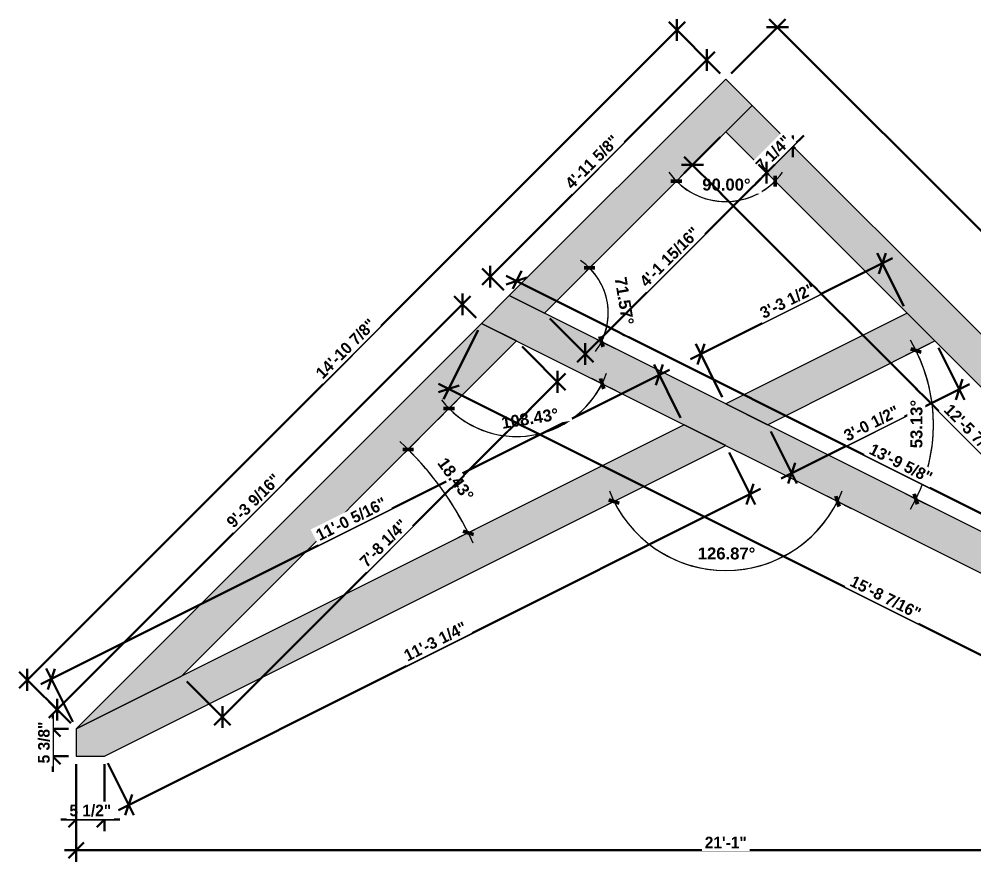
# Model space of a CAD drawing. Header units: inches. Extents: x 10112 to 10392, y 225 to 389.
# Drawn here: x 10112 to 10297.9, y 225.4 to 389.5 of the extents above; entities that cross this region are included whole.
import ezdxf

# ---------------------------------------------------------------- set-up
doc = ezdxf.new("R2010")
doc.units = ezdxf.units.IN
doc.header["$MEASUREMENT"] = 0
for name, color, linetype, lineweight in [('A-ANNO-DIMS', 211, 'Continuous', 9), ('A-ANNO-DIMS-1', 211, 'Continuous', 30), ('A-ANNO-DIMS-24', 211, 'Continuous', 9), ('S-BEAM', 12, 'Continuous', 9), ('S-BEAM-1', 193, 'Continuous', 9)]:
    doc.layers.add(name, color=color, linetype=linetype, lineweight=lineweight)
doc.styles.add('Arial_B', font='arialbd.ttf', dxfattribs={"height": 2.321429})
doc.styles.add('Century Gothic_B', font='GOTHICB.TTF', dxfattribs={"height": 2.25})
doc.dimstyles.new('OD_-_Angular_-__00', dxfattribs={"dimscale": 12, "dimtxt": 2.295584, "dimasz": 0.125, "dimexe": 0.1875, "dimexo": 0.125, "dimgap": 0.125, "dimtad": 1, "dimdec": 4, "dimrnd": 0.0625, "dimzin": 1, "dimdsep": 46, "dimlunit": 4, "dimtxsty": 'Arial_B', "dimblk1": 'OBLIQUE', "dimblk2": 'OBLIQUE', "dimsah": 1, "dimcen": 0.09, "dimdle": 0.1875, "dimazin": 0, "dimtfac": 1, "dimtdec": 4, "dimtix": 1, "dimtmove": 0, "dimatfit": 3, "dimfxl": 1, "dimtvp": 1, "dimtfill": 1, "dimfrac": 2, "dimtolj": 1, "dimtzin": 0, "dimarcsym": 2})
doc.dimstyles.new('OD__1_16__Tol__', dxfattribs={"dimscale": 12, "dimtxt": 2.349379, "dimasz": 0.25, "dimexe": 0.1875, "dimexo": 0.125, "dimgap": 0.03125, "dimtad": 1, "dimdec": 4, "dimrnd": 0.0625, "dimzin": 3, "dimdsep": 46, "dimlunit": 4, "dimtxsty": 'Century Gothic_B', "dimblk1": 'OBLIQUE', "dimblk2": 'OBLIQUE', "dimsah": 1, "dimcen": 0.09, "dimdle": 0.1875, "dimazin": 0, "dimtfac": 1, "dimtdec": 4, "dimtix": 1, "dimtmove": 0, "dimatfit": 3, "dimfxl": 1, "dimtvp": 1, "dimtfill": 1, "dimfrac": 2, "dimtolj": 1, "dimtzin": 0, "dimlwd": 30, "dimlwe": 30, "dimarcsym": 2})
doc.dimstyles.new('OD__1_8__Tol__', dxfattribs={"dimscale": 12, "dimtxt": 2.349379, "dimasz": 0.25, "dimexe": 0.1875, "dimexo": 0.125, "dimgap": 0.03125, "dimtad": 1, "dimdec": 3, "dimrnd": 0.125, "dimzin": 3, "dimdsep": 46, "dimlunit": 4, "dimtxsty": 'Century Gothic_B', "dimblk1": 'OBLIQUE', "dimblk2": 'OBLIQUE', "dimsah": 1, "dimcen": 0.09, "dimdle": 0.1875, "dimazin": 0, "dimtfac": 1, "dimtdec": 4, "dimtix": 1, "dimtmove": 0, "dimatfit": 3, "dimfxl": 1, "dimtvp": 1, "dimtfill": 1, "dimfrac": 2, "dimtolj": 1, "dimtzin": 0, "dimlwd": 30, "dimlwe": 30, "dimarcsym": 2})

# ---------------------------------------------------------------- blocks, each defined once
blk = doc.blocks.new('Truss - Truss-2437991-TRUSS LAYER 1')
at = {"layer": 'S-BEAM-1'}
h = blk.add_hatch(color=256, dxfattribs=at)
h.paths.add_polyline_path([(10123.13, 251.36), (10143.64, 261.61), (10208.88, 326.85), (10202.04, 330.26)], flags=0)
h.paths.add_polyline_path([(10214.28, 332.25), (10254.73, 372.7), (10249.6, 377.82), (10207.44, 335.67)], flags=0)
for points in [[(10371.17, 246), (10376.07, 246), (10376.07, 251.36), (10254.73, 372.7), (10249.6, 367.57)], [(10371.17, 246), (10355.56, 261.61), (10207.44, 335.67), (10202.04, 330.26), (10370.57, 246)]]:
    blk.add_hatch(color=256, dxfattribs=at).paths.add_polyline_path(points, flags=0)
h = blk.add_hatch(color=256, dxfattribs=at)
h.paths.add_polyline_path([(10128.63, 246), (10249.6, 306.48), (10241.49, 310.54), (10123.13, 251.36), (10123.13, 246)], flags=0)
h.paths.add_polyline_path([(10257.71, 310.54), (10290.33, 326.85), (10284.92, 332.25), (10249.6, 314.59)], flags=0)
at = {"layer": 'S-BEAM'}
for p, q in [((10249.6, 377.82), (10207.44, 335.67)), ((10254.73, 372.7), (10249.6, 377.82)), ((10214.28, 332.25), (10254.73, 372.7)), ((10254.73, 372.7), (10249.6, 367.57)), ((10376.07, 251.36), (10254.73, 372.7)), ((10249.6, 367.57), (10371.17, 246)), ((10207.44, 335.67), (10202.04, 330.26)), ((10207.44, 335.67), (10214.28, 332.25)), ((10355.56, 261.61), (10207.44, 335.67)), ((10284.92, 332.25), (10249.6, 314.59)), ((10290.33, 326.85), (10284.92, 332.25)), ((10202.04, 330.26), (10123.13, 251.36)), ((10208.88, 326.85), (10202.04, 330.26)), ((10202.04, 330.26), (10370.57, 246)), ((10143.64, 261.61), (10208.88, 326.85)), ((10257.71, 310.54), (10290.33, 326.85)), ((10249.6, 314.59), (10257.71, 310.54)), ((10241.49, 310.54), (10123.13, 251.36)), ((10249.6, 306.48), (10241.49, 310.54)), ((10128.63, 246), (10249.6, 306.48)), ((10123.13, 251.36), (10143.64, 261.61)), ((10371.17, 246), (10355.56, 261.61)), ((10123.13, 251.36), (10123.13, 246)), ((10376.07, 246), (10376.07, 251.36)), ((10123.13, 246), (10128.63, 246)), ((10370.57, 246), (10371.17, 246)), ((10371.17, 246), (10376.07, 246))]:
    blk.add_line(p, q, dxfattribs=at)
blk = doc.blocks.new('_Oblique')
at = {"color": 0, "linetype": 'ByBlock', "lineweight": -2}
blk.add_line((-0.5, -0.5), (0.5, 0.5), dxfattribs=at)
blk = doc.blocks.new('DIMBLOCK1-TRUSS LAYER 1')
at = {"layer": 'A-ANNO-DIMS-1', "color": 0, "lineweight": 30, "transparency": 16777216}
for p, q in [((10123.13, 244.5), (10123.13, 231.45)), ((10128.63, 244.5), (10128.63, 231.45)), ((10123.13, 233.7), (10120.13, 233.7)), ((10123.13, 233.7), (10128.63, 233.7)), ((10128.63, 233.7), (10131.63, 233.7))]:
    blk.add_line(p, q, dxfattribs=at)
at = {"layer": 'Defpoints', "color": 0, "transparency": 16777216}
for p in [(10123.13, 246), (10128.63, 246)]:
    blk.add_point(p, dxfattribs=at)
at = {"layer": 'A-ANNO-DIMS-1', "color": 0, "lineweight": 30, "transparency": 16777216, "xscale": 3, "yscale": 3, "zscale": 3}
blk.add_blockref('_Oblique', (10123.13, 233.7), dxfattribs=at)
at = {"layer": 'A-ANNO-DIMS-1', "color": 0, "lineweight": 30, "transparency": 16777216, "xscale": 3, "yscale": 3, "zscale": 3, "rotation": 180}
blk.add_blockref('_Oblique', (10128.63, 233.7), dxfattribs=at)
at = {"layer": 'A-ANNO-DIMS-1', "color": 0, "transparency": 16777216, "insert": (10125.88, 235.43), "char_height": 2.25, "attachment_point": 5, "style": 'Century Gothic_B', "bg_fill": 3, "box_fill_scale": 1.25, "bg_fill_color": 256, "bg_fill_true_color": 13158600, "bg_fill_transparency": 0}
blk.add_mtext('\\A1;5 1/2"', dxfattribs=at)
at = {"layer": 'Defpoints', "color": 0, "transparency": 16777216}
blk.add_point((10128.63, 233.7), dxfattribs=at)
blk = doc.blocks.new('DIMBLOCK2-TRUSS LAYER 1')
at = {"layer": 'A-ANNO-DIMS-1', "color": 0, "lineweight": 30, "transparency": 16777216}
for p, q in [((10118.61, 251.36), (10118.61, 254.36)), ((10121.63, 251.36), (10116.36, 251.36)), ((10118.61, 251.36), (10118.61, 246)), ((10121.63, 246), (10116.36, 246)), ((10118.61, 246), (10118.61, 243))]:
    blk.add_line(p, q, dxfattribs=at)
at = {"layer": 'Defpoints', "color": 0, "transparency": 16777216}
for p in [(10123.13, 251.36), (10123.13, 246)]:
    blk.add_point(p, dxfattribs=at)
at = {"layer": 'A-ANNO-DIMS-1', "color": 0, "lineweight": 30, "transparency": 16777216, "xscale": 3, "yscale": 3, "zscale": 3}
for p, rotation in [((10118.61, 251.36), 270), ((10118.61, 246), 90)]:
    blk.add_blockref('_Oblique', p, dxfattribs=dict(at, rotation=rotation))
at = {"layer": 'A-ANNO-DIMS-1', "color": 0, "transparency": 16777216, "insert": (10116.88, 248.68), "char_height": 2.25, "attachment_point": 5, "rotation": 90, "style": 'Century Gothic_B', "bg_fill": 3, "box_fill_scale": 1.25, "bg_fill_color": 256, "bg_fill_true_color": 13158600, "bg_fill_transparency": 0}
blk.add_mtext('\\A1;5 3/8"', dxfattribs=at)
at = {"layer": 'Defpoints', "color": 0, "transparency": 16777216}
blk.add_point((10118.61, 246), dxfattribs=at)
blk = doc.blocks.new('DIMBLOCK3-TRUSS LAYER 1')
at = {"layer": 'A-ANNO-DIMS-1', "color": 0, "lineweight": 30, "transparency": 16777216}
for p, q in [((10112.02, 259.29), (10241.67, 388.94)), ((10248.54, 378.89), (10238.49, 388.94)), ((10122.07, 252.42), (10112.02, 262.47))]:
    blk.add_line(p, q, dxfattribs=at)
at = {"layer": 'Defpoints', "color": 0, "transparency": 16777216}
for p in [(10240.08, 387.35), (10249.6, 377.82), (10123.13, 251.36)]:
    blk.add_point(p, dxfattribs=at)
at = {"layer": 'A-ANNO-DIMS-1', "color": 0, "lineweight": 30, "transparency": 16777216, "xscale": 3, "yscale": 3, "zscale": 3}
for p, rotation in [((10240.08, 387.35), 44.99999999999533), ((10113.61, 260.88), 224.9999999999953)]:
    blk.add_blockref('_Oblique', p, dxfattribs=dict(at, rotation=rotation))
at = {"layer": 'A-ANNO-DIMS-1', "color": 0, "transparency": 16777216, "insert": (10175.62, 325.34), "char_height": 2.25, "attachment_point": 5, "rotation": 45, "style": 'Century Gothic_B', "bg_fill": 3, "box_fill_scale": 1.25, "bg_fill_color": 256, "bg_fill_true_color": 13158600, "bg_fill_transparency": 0}
blk.add_mtext('\\A1;14\'-10 7/8"', dxfattribs=at)
blk = doc.blocks.new('DIMBLOCK4-TRUSS LAYER 1')
at = {"layer": 'A-ANNO-DIMS-1', "color": 0, "lineweight": 30, "transparency": 16777216}
for p, q in [((10250.27, 305.14), (10255.33, 295.02)), ((10131.34, 235.54), (10256.34, 298.04)), ((10129.3, 244.66), (10134.36, 234.54))]:
    blk.add_line(p, q, dxfattribs=at)
at = {"layer": 'Defpoints', "color": 0, "transparency": 16777216}
for p in [(10249.6, 306.48), (10254.33, 297.03), (10128.63, 246)]:
    blk.add_point(p, dxfattribs=at)
at = {"layer": 'A-ANNO-DIMS-1', "color": 0, "lineweight": 30, "transparency": 16777216, "xscale": 3, "yscale": 3, "zscale": 3}
for p, rotation in [((10254.33, 297.03), 26.56505117707346), ((10133.36, 236.55), 206.5650511770735)]:
    blk.add_blockref('_Oblique', p, dxfattribs=dict(at, rotation=rotation))
at = {"layer": 'A-ANNO-DIMS-1', "color": 0, "transparency": 16777216, "insert": (10193.07, 268.34), "char_height": 2.25, "attachment_point": 5, "rotation": 26.5651, "style": 'Century Gothic_B', "bg_fill": 3, "box_fill_scale": 1.25, "bg_fill_color": 256, "bg_fill_true_color": 13158600, "bg_fill_transparency": 0}
blk.add_mtext('\\A1;11\'-3 1/4"', dxfattribs=at)
blk = doc.blocks.new('DIMBLOCK5-TRUSS LAYER 1')
at = {"layer": 'A-ANNO-DIMS-1', "color": 0, "lineweight": 30, "transparency": 16777216}
for p, q in [((10291, 325.51), (10296.06, 315.38)), ((10297.06, 318.4), (10260.42, 300.08)), ((10258.38, 309.2), (10263.44, 299.07))]:
    blk.add_line(p, q, dxfattribs=at)
at = {"layer": 'Defpoints', "color": 0, "transparency": 16777216}
for p in [(10290.33, 326.85), (10257.71, 310.54), (10262.43, 301.09)]:
    blk.add_point(p, dxfattribs=at)
at = {"layer": 'A-ANNO-DIMS-1', "color": 0, "lineweight": 30, "transparency": 16777216, "xscale": 3, "yscale": 3, "zscale": 3}
for p, rotation in [((10295.05, 317.4), 26.56505117707419), ((10262.43, 301.09), 206.5650511770741)]:
    blk.add_blockref('_Oblique', p, dxfattribs=dict(at, rotation=rotation))
at = {"layer": 'A-ANNO-DIMS-1', "color": 0, "transparency": 16777216, "insert": (10277.97, 310.79), "char_height": 2.25, "attachment_point": 5, "rotation": 26.5651, "style": 'Century Gothic_B', "bg_fill": 3, "box_fill_scale": 1.25, "bg_fill_color": 256, "bg_fill_true_color": 13158600, "bg_fill_transparency": 0}
blk.add_mtext('\\A1;3\'-0 1/2"', dxfattribs=at)
blk = doc.blocks.new('DIMBLOCK6-TRUSS LAYER 1')
at = {"layer": 'A-ANNO-DIMS-1', "color": 0, "lineweight": 30, "transparency": 16777216}
for p, q in [((10284.25, 333.59), (10279.07, 343.95)), ((10282.09, 342.95), (10242.74, 323.27)), ((10248.93, 315.93), (10243.75, 326.29))]:
    blk.add_line(p, q, dxfattribs=at)
at = {"layer": 'Defpoints', "color": 0, "transparency": 16777216}
for p in [(10284.92, 332.25), (10244.76, 324.28), (10249.6, 314.59)]:
    blk.add_point(p, dxfattribs=at)
at = {"layer": 'A-ANNO-DIMS-1', "color": 0, "lineweight": 30, "transparency": 16777216, "xscale": 3, "yscale": 3, "zscale": 3}
for p, rotation in [((10280.08, 341.94), 26.56505117707379), ((10244.76, 324.28), 206.5650511770737)]:
    blk.add_blockref('_Oblique', p, dxfattribs=dict(at, rotation=rotation))
at = {"layer": 'A-ANNO-DIMS-1', "color": 0, "transparency": 16777216, "insert": (10261.64, 334.66), "char_height": 2.25, "attachment_point": 5, "rotation": 26.5651, "style": 'Century Gothic_B', "bg_fill": 3, "box_fill_scale": 1.25, "bg_fill_color": 256, "bg_fill_true_color": 13158600, "bg_fill_transparency": 0}
blk.add_mtext('\\A1;3\'-3 1/2"', dxfattribs=at)
blk = doc.blocks.new('DIMBLOCK7-TRUSS LAYER 1')
at = {"layer": 'A-ANNO-DIMS-1', "color": 0, "lineweight": 30, "transparency": 16777216}
for p, q in [((10240.82, 311.88), (10235.64, 322.24)), ((10116.28, 260.04), (10238.66, 321.23)), ((10122.46, 252.7), (10117.28, 263.06))]:
    blk.add_line(p, q, dxfattribs=at)
at = {"layer": 'Defpoints', "color": 0, "transparency": 16777216}
for p in [(10236.65, 320.23), (10241.49, 310.54), (10123.13, 251.36)]:
    blk.add_point(p, dxfattribs=at)
at = {"layer": 'A-ANNO-DIMS-1', "color": 0, "lineweight": 30, "transparency": 16777216, "xscale": 3, "yscale": 3, "zscale": 3}
for p, rotation in [((10236.65, 320.23), 26.56505117707329), ((10118.29, 261.04), 206.5650511770733)]:
    blk.add_blockref('_Oblique', p, dxfattribs=dict(at, rotation=rotation))
at = {"layer": 'A-ANNO-DIMS-1', "color": 0, "transparency": 16777216, "insert": (10176.69, 292.18), "char_height": 2.25, "attachment_point": 5, "rotation": 26.5651, "style": 'Century Gothic_B', "bg_fill": 3, "box_fill_scale": 1.25, "bg_fill_color": 256, "bg_fill_true_color": 13158600, "bg_fill_transparency": 0}
blk.add_mtext('\\A1;11\'-0 5/16"', dxfattribs=at)
blk = doc.blocks.new('DIMBLOCK8-TRUSS LAYER 1')
at = {"layer": 'A-ANNO-DIMS-24'}
for p, q in [((10227.84, 295.61), (10225.16, 294.26)), ((10227.84, 295.61), (10229.86, 296.61)), ((10227.84, 295.61), (10227.84, 295.61)), ((10271.36, 295.61), (10269.34, 296.61)), ((10271.36, 295.61), (10274.04, 294.26))]:
    blk.add_line(p, q, dxfattribs=at)
at = {"layer": 'A-ANNO-DIMS-24', "lineweight": 50}
for p, q in [((10227.84, 295.61), (10226.84, 295.94)), ((10227.84, 295.61), (10228.85, 295.27)), ((10271.36, 295.61), (10271.02, 296.61)), ((10271.36, 295.61), (10271.69, 294.6))]:
    blk.add_line(p, q, dxfattribs=at)
at = {"layer": 'A-ANNO-DIMS-24'}
for start, end in [(201.265, 338.735), (206.5651, 333.4349)]:
    blk.add_arc((10249.6, 306.48), 24.32, start, end, dxfattribs=at)
at = {"layer": 'A-ANNO-DIMS-24', "color": 0, "insert": (10244.15, 286.64), "char_height": 2.321, "width": 13.0739, "attachment_point": 1, "line_spacing_factor": 0.941778, "style": 'Arial_B', "bg_fill": 3, "box_fill_scale": 1.25, "bg_fill_color": 256, "bg_fill_true_color": 13158600, "bg_fill_transparency": 0}
blk.add_mtext('126.87°', dxfattribs=at)
blk = doc.blocks.new('DIMBLOCK9-TRUSS LAYER 1')
at = {"layer": 'A-ANNO-DIMS-24', "lineweight": 50}
for p, q in [((10286.62, 325), (10285.62, 325.33)), ((10286.62, 325), (10287.63, 324.66)), ((10286.62, 296.08), (10286.29, 297.08)), ((10286.62, 296.08), (10286.96, 295.07))]:
    blk.add_line(p, q, dxfattribs=at)
at = {"layer": 'A-ANNO-DIMS-24'}
for p, q in [((10286.62, 325), (10289.31, 326.34)), ((10286.62, 325), (10284.61, 323.99)), ((10286.62, 296.08), (10284.61, 297.08)), ((10286.62, 296.08), (10286.62, 296.08)), ((10286.62, 296.08), (10289.31, 294.74))]:
    blk.add_line(p, q, dxfattribs=at)
for start, end in [(329.4476, 30.5524), (333.4349, 26.5651)]:
    blk.add_arc((10257.71, 310.54), 32.33, start, end, dxfattribs=at)
at = {"layer": 'A-ANNO-DIMS-24', "color": 0, "insert": (10285.56, 305.96), "char_height": 2.321, "width": 10.9751, "attachment_point": 1, "rotation": 90, "line_spacing_factor": 0.941778, "style": 'Arial_B', "bg_fill": 3, "box_fill_scale": 1.25, "bg_fill_color": 256, "bg_fill_true_color": 13158600, "bg_fill_transparency": 0}
blk.add_mtext('53.13°', dxfattribs=at)
blk = doc.blocks.new('DIMBLOCK11-TRUSS LAYER 1')
at = {"layer": 'A-ANNO-DIMS-24'}
for p, q in [((10187.76, 305.73), (10189.88, 307.85)), ((10187.76, 305.73), (10186.17, 304.14)), ((10199.45, 289.52), (10202.13, 290.86)), ((10199.45, 289.52), (10197.44, 288.51)), ((10199.45, 289.52), (10199.45, 289.52))]:
    blk.add_line(p, q, dxfattribs=at)
at = {"layer": 'A-ANNO-DIMS-24', "lineweight": 50}
for p, q in [((10187.76, 305.73), (10186.7, 305.73)), ((10187.76, 305.73), (10188.82, 305.73)), ((10199.45, 289.52), (10198.45, 289.85)), ((10199.45, 289.52), (10200.46, 289.18))]:
    blk.add_line(p, q, dxfattribs=at)
at = {"layer": 'A-ANNO-DIMS-24'}
for start, end in [(24.4991, 47.0659), (26.5651, 45)]:
    blk.add_arc((10143.64, 261.61), 62.4, start, end, dxfattribs=at)
at = {"layer": 'A-ANNO-DIMS-24', "color": 0, "insert": (10195.22, 304.42), "char_height": 2.321, "width": 10.9751, "attachment_point": 1, "rotation": 305.7825, "line_spacing_factor": 0.941778, "style": 'Arial_B', "bg_fill": 3, "box_fill_scale": 1.25, "bg_fill_color": 256, "bg_fill_true_color": 13158600, "bg_fill_transparency": 0}
blk.add_mtext('18.43°', dxfattribs=at)
blk = doc.blocks.new('DIMBLOCK12-TRUSS LAYER 1')
at = {"layer": 'A-ANNO-DIMS-24'}
for p, q in [((10239.98, 357.95), (10241.57, 359.54)), ((10259.22, 357.95), (10257.63, 359.54)), ((10239.98, 357.95), (10237.86, 355.83)), ((10239.98, 357.95), (10239.98, 357.95)), ((10259.22, 357.95), (10261.34, 355.83))]:
    blk.add_line(p, q, dxfattribs=at)
at = {"layer": 'A-ANNO-DIMS-24', "lineweight": 50}
for p, q in [((10259.22, 357.95), (10259.22, 359.01)), ((10239.98, 357.95), (10238.92, 357.95)), ((10239.98, 357.95), (10241.04, 357.95)), ((10259.22, 357.95), (10259.22, 356.89))]:
    blk.add_line(p, q, dxfattribs=at)
at = {"layer": 'A-ANNO-DIMS-24'}
for start, end in [(215.5244, 324.4756), (225, 315)]:
    blk.add_arc((10249.6, 367.57), 13.6, start, end, dxfattribs=at)
at = {"layer": 'A-ANNO-DIMS-24', "color": 0, "insert": (10245.03, 358.44), "char_height": 2.321, "width": 10.9751, "attachment_point": 1, "line_spacing_factor": 0.941778, "style": 'Arial_B', "bg_fill": 3, "box_fill_scale": 1.25, "bg_fill_color": 256, "bg_fill_true_color": 13158600, "bg_fill_transparency": 0}
blk.add_mtext('90.00°', dxfattribs=at)
blk = doc.blocks.new('DIMBLOCK13-TRUSS LAYER 1')
at = {"layer": 'A-ANNO-DIMS-24'}
for p, q in [((10223.08, 341.05), (10225.2, 343.17)), ((10223.08, 341.05), (10221.49, 339.46)), ((10225.41, 326.69), (10223.39, 327.69)), ((10225.41, 326.69), (10225.41, 326.69)), ((10225.41, 326.69), (10228.09, 325.35))]:
    blk.add_line(p, q, dxfattribs=at)
at = {"layer": 'A-ANNO-DIMS-24', "lineweight": 50}
for p, q in [((10223.08, 341.05), (10222.02, 341.05)), ((10223.08, 341.05), (10224.14, 341.05)), ((10225.41, 326.69), (10225.07, 327.69)), ((10225.41, 326.69), (10225.74, 325.68))]:
    blk.add_line(p, q, dxfattribs=at)
at = {"layer": 'A-ANNO-DIMS-24'}
for start, end in [(323.0726, 55.3624), (333.4349, 45)]:
    blk.add_arc((10214.28, 332.25), 12.44, start, end, dxfattribs=at)
at = {"layer": 'A-ANNO-DIMS-24', "color": 0, "insert": (10230.25, 339.47), "char_height": 2.321, "width": 10.9751, "attachment_point": 1, "rotation": 279.2175, "line_spacing_factor": 0.941778, "style": 'Arial_B', "bg_fill": 3, "box_fill_scale": 1.25, "bg_fill_color": 256, "bg_fill_true_color": 13158600, "bg_fill_transparency": 0}
blk.add_mtext('71.57°', dxfattribs=at)
blk = doc.blocks.new('DIMBLOCK14-TRUSS LAYER 1')
at = {"layer": 'A-ANNO-DIMS-24'}
for p, q in [((10225.52, 318.52), (10223.51, 319.53)), ((10225.52, 318.52), (10228.21, 317.18)), ((10195.71, 313.68), (10197.3, 315.28)), ((10195.71, 313.68), (10193.59, 311.56)), ((10195.71, 313.68), (10195.71, 313.68))]:
    blk.add_line(p, q, dxfattribs=at)
at = {"layer": 'A-ANNO-DIMS-24', "lineweight": 50}
for p, q in [((10225.52, 318.52), (10225.19, 319.53)), ((10225.52, 318.52), (10225.86, 317.52)), ((10195.71, 313.68), (10194.65, 313.68)), ((10195.71, 313.68), (10196.77, 313.68))]:
    blk.add_line(p, q, dxfattribs=at)
at = {"layer": 'A-ANNO-DIMS-24'}
for start, end in [(218.0743, 340.3606), (225, 333.4349)]:
    blk.add_arc((10208.88, 326.85), 18.61, start, end, dxfattribs=at)
at = {"layer": 'A-ANNO-DIMS-24', "color": 0, "insert": (10205.76, 312.02), "char_height": 2.321, "width": 13.0739, "attachment_point": 1, "rotation": 9.2175, "line_spacing_factor": 0.941778, "style": 'Arial_B', "bg_fill": 3, "box_fill_scale": 1.25, "bg_fill_color": 256, "bg_fill_true_color": 13158600, "bg_fill_transparency": 0}
blk.add_mtext('108.43°', dxfattribs=at)
blk = doc.blocks.new('DIMBLOCK15-TRUSS LAYER 1')
at = {"layer": 'A-ANNO-DIMS-1', "color": 0, "lineweight": 30, "transparency": 16777216}
for p, q in [((10250.66, 378.89), (10261.26, 389.49)), ((10258.08, 389.49), (10387.73, 259.84)), ((10377.13, 252.42), (10387.73, 263.02))]:
    blk.add_line(p, q, dxfattribs=at)
at = {"layer": 'Defpoints', "color": 0, "transparency": 16777216}
for p in [(10249.6, 377.82), (10386.14, 261.43), (10376.07, 251.36)]:
    blk.add_point(p, dxfattribs=at)
at = {"layer": 'A-ANNO-DIMS-1', "color": 0, "lineweight": 30, "transparency": 16777216, "xscale": 3, "yscale": 3, "zscale": 3}
for p, rotation in [((10259.67, 387.9), 134.9999999999999), ((10386.14, 261.43), 314.9999999999998)]:
    blk.add_blockref('_Oblique', p, dxfattribs=dict(at, rotation=rotation))
at = {"layer": 'A-ANNO-DIMS-1', "color": 0, "transparency": 16777216, "insert": (10324.13, 325.89), "char_height": 2.25, "attachment_point": 5, "rotation": 315, "style": 'Century Gothic_B', "bg_fill": 3, "box_fill_scale": 1.25, "bg_fill_color": 256, "bg_fill_true_color": 13158600, "bg_fill_transparency": 0}
blk.add_mtext('\\A1;14\'-10 7/8"', dxfattribs=at)
blk = doc.blocks.new('DIMBLOCK19-TRUSS LAYER 1')
at = {"layer": 'A-ANNO-DIMS-1', "color": 0, "lineweight": 30, "transparency": 16777216}
for p, q in [((10263.13, 364.3), (10261.1, 366.33)), ((10262.69, 364.74), (10264.81, 366.86)), ((10262.69, 364.74), (10257.56, 359.61)), ((10258, 359.17), (10255.97, 361.2)), ((10257.56, 359.61), (10255.44, 357.49))]:
    blk.add_line(p, q, dxfattribs=at)
at = {"layer": 'A-ANNO-DIMS-1', "color": 0, "lineweight": 30, "transparency": 16777216, "xscale": 3, "yscale": 3, "zscale": 3}
for p, rotation in [((10262.69, 364.74), 224.9999999999943), ((10257.56, 359.61), 44.99999999999428)]:
    blk.add_blockref('_Oblique', p, dxfattribs=dict(at, rotation=rotation))
at = {"layer": 'A-ANNO-DIMS-1', "color": 0, "transparency": 16777216, "insert": (10258.9, 363.4), "char_height": 2.25, "attachment_point": 5, "rotation": 45, "style": 'Century Gothic_B', "bg_fill": 3, "box_fill_scale": 1.25, "bg_fill_color": 256, "bg_fill_true_color": 13158600, "bg_fill_transparency": 0}
blk.add_mtext('\\A1;7 1/4"', dxfattribs=at)
at = {"layer": 'Defpoints', "color": 0, "transparency": 16777216}
for p in [(10264.19, 363.24), (10257.56, 359.61), (10259.06, 358.11)]:
    blk.add_point(p, dxfattribs=at)
blk = doc.blocks.new('DIMBLOCK20-TRUSS LAYER 1')
at = {"layer": 'A-ANNO-DIMS-1', "color": 0, "lineweight": 30, "transparency": 16777216}
for p, q in [((10259.15, 361.2), (10220.65, 322.7)), ((10258, 359.17), (10255.97, 361.2)), ((10215.34, 331.19), (10223.83, 322.7))]:
    blk.add_line(p, q, dxfattribs=at)
at = {"layer": 'Defpoints', "color": 0, "transparency": 16777216}
for p in [(10259.06, 358.11), (10214.28, 332.25), (10222.24, 324.29)]:
    blk.add_point(p, dxfattribs=at)
at = {"layer": 'A-ANNO-DIMS-1', "color": 0, "lineweight": 30, "transparency": 16777216, "xscale": 3, "yscale": 3, "zscale": 3}
for p, rotation in [((10257.56, 359.61), 44.99999999999464), ((10222.24, 324.29), 224.9999999999946)]:
    blk.add_blockref('_Oblique', p, dxfattribs=dict(at, rotation=rotation))
at = {"layer": 'A-ANNO-DIMS-1', "color": 0, "transparency": 16777216, "insert": (10238.68, 343.18), "char_height": 2.25, "attachment_point": 5, "rotation": 45, "style": 'Century Gothic_B', "bg_fill": 3, "box_fill_scale": 1.25, "bg_fill_color": 256, "bg_fill_true_color": 13158600, "bg_fill_transparency": 0}
blk.add_mtext('\\A1;4\'-1 15/16"', dxfattribs=at)
blk = doc.blocks.new('DIMBLOCK21-TRUSS LAYER 1')
at = {"layer": 'A-ANNO-DIMS-1', "color": 0, "lineweight": 30, "transparency": 16777216}
for p, q in [((10201.37, 328.92), (10194.66, 315.5)), ((10193.65, 318.52), (10366.21, 232.25)), ((10369.9, 244.66), (10363.19, 231.24))]:
    blk.add_line(p, q, dxfattribs=at)
at = {"layer": 'Defpoints', "color": 0, "transparency": 16777216}
for p in [(10202.04, 330.26), (10370.57, 246), (10364.2, 233.25)]:
    blk.add_point(p, dxfattribs=at)
at = {"layer": 'A-ANNO-DIMS-1', "color": 0, "lineweight": 30, "transparency": 16777216, "xscale": 3, "yscale": 3, "zscale": 3}
for p, rotation in [((10195.67, 317.52), 153.4349488229219), ((10364.2, 233.25), 333.4349488229219)]:
    blk.add_blockref('_Oblique', p, dxfattribs=dict(at, rotation=rotation))
at = {"layer": 'A-ANNO-DIMS-1', "color": 0, "transparency": 16777216, "insert": (10280.71, 276.93), "char_height": 2.25, "attachment_point": 5, "rotation": 333.4349, "style": 'Century Gothic_B', "bg_fill": 3, "box_fill_scale": 1.25, "bg_fill_color": 256, "bg_fill_true_color": 13158600, "bg_fill_transparency": 0}
blk.add_mtext('\\A1;15\'-8 7/16"', dxfattribs=at)
blk = doc.blocks.new('DIMBLOCK22-TRUSS LAYER 1')
at = {"layer": 'A-ANNO-DIMS-1', "color": 0, "lineweight": 30, "transparency": 16777216}
for p, q in [((10208.12, 337.01), (10209.86, 340.5)), ((10358.99, 263.42), (10206.84, 339.49)), ((10356.23, 262.95), (10357.98, 266.44))]:
    blk.add_line(p, q, dxfattribs=at)
at = {"layer": 'Defpoints', "color": 0, "transparency": 16777216}
for p in [(10208.85, 338.49), (10207.44, 335.67), (10355.56, 261.61)]:
    blk.add_point(p, dxfattribs=at)
at = {"layer": 'A-ANNO-DIMS-1', "color": 0, "lineweight": 30, "transparency": 16777216, "xscale": 3, "yscale": 3, "zscale": 3}
for p, rotation in [((10208.85, 338.49), 153.4349488229222), ((10356.97, 264.43), 333.4349488229222)]:
    blk.add_blockref('_Oblique', p, dxfattribs=dict(at, rotation=rotation))
at = {"layer": 'A-ANNO-DIMS-1', "color": 0, "transparency": 16777216, "insert": (10283.69, 303.01), "char_height": 2.25, "attachment_point": 5, "rotation": 333.4349, "style": 'Century Gothic_B', "bg_fill": 3, "box_fill_scale": 1.25, "bg_fill_color": 256, "bg_fill_true_color": 13158600, "bg_fill_transparency": 0}
blk.add_mtext('\\A1;13\'-9 5/8"', dxfattribs=at)
blk = doc.blocks.new('DIMBLOCK23-TRUSS LAYER 1')
at = {"layer": 'A-ANNO-DIMS-1', "color": 0, "lineweight": 30, "transparency": 16777216}
for p, q in [((10247.49, 383.12), (10202.15, 337.78)), ((10248.54, 378.89), (10244.3, 383.12)), ((10206.38, 336.73), (10202.15, 340.96))]:
    blk.add_line(p, q, dxfattribs=at)
at = {"layer": 'Defpoints', "color": 0, "transparency": 16777216}
for p in [(10249.6, 377.82), (10203.74, 339.37), (10207.44, 335.67)]:
    blk.add_point(p, dxfattribs=at)
at = {"layer": 'A-ANNO-DIMS-1', "color": 0, "lineweight": 30, "transparency": 16777216, "xscale": 3, "yscale": 3, "zscale": 3}
for p, rotation in [((10245.9, 381.53), 45.00000000000159), ((10203.74, 339.37), 225.0000000000016)]:
    blk.add_blockref('_Oblique', p, dxfattribs=dict(at, rotation=rotation))
at = {"layer": 'A-ANNO-DIMS-1', "color": 0, "transparency": 16777216, "insert": (10223.59, 361.68), "char_height": 2.25, "attachment_point": 5, "rotation": 45, "style": 'Century Gothic_B', "bg_fill": 3, "box_fill_scale": 1.25, "bg_fill_color": 256, "bg_fill_true_color": 13158600, "bg_fill_transparency": 0}
blk.add_mtext('\\A1;4\'-11 5/8"', dxfattribs=at)
blk = doc.blocks.new('DIMBLOCK24-TRUSS LAYER 1')
at = {"layer": 'A-ANNO-DIMS-1', "color": 0, "lineweight": 30, "transparency": 16777216}
for p, q in [((10117.84, 253.47), (10199.93, 335.56)), ((10200.98, 331.33), (10196.74, 335.56)), ((10122.07, 252.42), (10117.84, 256.65))]:
    blk.add_line(p, q, dxfattribs=at)
at = {"layer": 'Defpoints', "color": 0, "transparency": 16777216}
for p in [(10198.34, 333.97), (10202.04, 330.26), (10123.13, 251.36)]:
    blk.add_point(p, dxfattribs=at)
at = {"layer": 'A-ANNO-DIMS-1', "color": 0, "lineweight": 30, "transparency": 16777216, "xscale": 3, "yscale": 3, "zscale": 3}
for p, rotation in [((10198.34, 333.97), 44.99999999999764), ((10119.43, 255.06), 224.9999999999976)]:
    blk.add_blockref('_Oblique', p, dxfattribs=dict(at, rotation=rotation))
at = {"layer": 'A-ANNO-DIMS-1', "color": 0, "transparency": 16777216, "insert": (10157.66, 295.74), "char_height": 2.25, "attachment_point": 5, "rotation": 45, "style": 'Century Gothic_B', "bg_fill": 3, "box_fill_scale": 1.25, "bg_fill_color": 256, "bg_fill_true_color": 13158600, "bg_fill_transparency": 0}
blk.add_mtext('\\A1;9\'-3 9/16"', dxfattribs=at)
blk = doc.blocks.new('DIMBLOCK25-TRUSS LAYER 1')
at = {"layer": 'A-ANNO-DIMS-1', "color": 0, "lineweight": 30, "transparency": 16777216}
for p, q in [((10209.94, 325.79), (10218.43, 317.29)), ((10218.43, 320.48), (10150.01, 252.06)), ((10144.7, 260.55), (10153.19, 252.06))]:
    blk.add_line(p, q, dxfattribs=at)
at = {"layer": 'Defpoints', "color": 0, "transparency": 16777216}
for p in [(10208.88, 326.85), (10143.64, 261.61), (10151.6, 253.65)]:
    blk.add_point(p, dxfattribs=at)
at = {"layer": 'A-ANNO-DIMS-1', "color": 0, "lineweight": 30, "transparency": 16777216, "xscale": 3, "yscale": 3, "zscale": 3}
for p, rotation in [((10216.84, 318.89), 44.99999999999529), ((10151.6, 253.65), 224.9999999999953)]:
    blk.add_blockref('_Oblique', p, dxfattribs=dict(at, rotation=rotation))
at = {"layer": 'A-ANNO-DIMS-1', "color": 0, "transparency": 16777216, "insert": (10182.99, 287.49), "char_height": 2.25, "attachment_point": 5, "rotation": 45, "style": 'Century Gothic_B', "bg_fill": 3, "box_fill_scale": 1.25, "bg_fill_color": 256, "bg_fill_true_color": 13158600, "bg_fill_transparency": 0}
blk.add_mtext('\\A1;7\'-8 1/4"', dxfattribs=at)
blk = doc.blocks.new('DIMBLOCK26-TRUSS LAYER 1')
at = {"layer": 'A-ANNO-DIMS-1', "color": 0, "lineweight": 30, "transparency": 16777216}
for p, q in [((10248.54, 366.51), (10241.53, 359.5)), ((10241.53, 362.68), (10350.67, 253.54)), ((10354.5, 260.55), (10347.49, 253.54))]:
    blk.add_line(p, q, dxfattribs=at)
at = {"layer": 'Defpoints', "color": 0, "transparency": 16777216}
for p in [(10249.6, 367.57), (10355.56, 261.61), (10349.08, 255.13)]:
    blk.add_point(p, dxfattribs=at)
at = {"layer": 'A-ANNO-DIMS-1', "color": 0, "lineweight": 30, "transparency": 16777216, "xscale": 3, "yscale": 3, "zscale": 3}
for p, rotation in [((10243.12, 361.09), 135.0000000000002), ((10349.08, 255.13), 315.0000000000002)]:
    blk.add_blockref('_Oblique', p, dxfattribs=dict(at, rotation=rotation))
at = {"layer": 'A-ANNO-DIMS-1', "color": 0, "transparency": 16777216, "insert": (10297.33, 309.33), "char_height": 2.25, "attachment_point": 5, "rotation": 315, "style": 'Century Gothic_B', "bg_fill": 3, "box_fill_scale": 1.25, "bg_fill_color": 256, "bg_fill_true_color": 13158600, "bg_fill_transparency": 0}
blk.add_mtext('\\A1;12\'-5 7/8"', dxfattribs=at)
blk = doc.blocks.new('DIMBLOCK27-TRUSS LAYER 1')
at = {"layer": 'A-ANNO-DIMS-1', "color": 0, "lineweight": 30, "transparency": 16777216}
for p, q in [((10123.13, 244.5), (10123.13, 225.45)), ((10376.07, 244.5), (10376.07, 225.45)), ((10378.32, 227.7), (10120.88, 227.7))]:
    blk.add_line(p, q, dxfattribs=at)
at = {"layer": 'Defpoints', "color": 0, "transparency": 16777216}
for p in [(10123.13, 246), (10376.07, 246), (10123.13, 227.7)]:
    blk.add_point(p, dxfattribs=at)
at = {"layer": 'A-ANNO-DIMS-1', "color": 0, "lineweight": 30, "transparency": 16777216, "xscale": 3, "yscale": 3, "zscale": 3, "rotation": 180}
blk.add_blockref('_Oblique', (10123.13, 227.7), dxfattribs=at)
at = {"layer": 'A-ANNO-DIMS-1', "color": 0, "lineweight": 30, "transparency": 16777216, "xscale": 3, "yscale": 3, "zscale": 3}
blk.add_blockref('_Oblique', (10376.07, 227.7), dxfattribs=at)
at = {"layer": 'A-ANNO-DIMS-1', "color": 0, "transparency": 16777216, "insert": (10249.6, 229.23), "char_height": 2.25, "attachment_point": 5, "style": 'Century Gothic_B', "bg_fill": 3, "box_fill_scale": 1.25, "bg_fill_color": 256, "bg_fill_true_color": 13158600, "bg_fill_transparency": 0}
blk.add_mtext('\\A1;21\'-1"', dxfattribs=at)

msp = doc.modelspace()

# ---------------------------------------------------------------- block references
at = {"layer": 'S-BEAM'}
msp.add_blockref('Truss - Truss-2437991-TRUSS LAYER 1', (0, 0), dxfattribs=at)

# ---------------------------------------------------------------- next in the draw order: dimensions: what is measured, and where the dimension line sits
at = {"layer": 'A-ANNO-DIMS-1'}
dim = msp.add_linear_dim(base=(10262.43141, 301.08719), p1=(10290.32535, 326.84673), p2=(10257.70638, 310.53725), angle=26.5650512, dimstyle='OD__1_16__Tol__', override={"dimpost": '<>', "dimfxl": 36.469116}, dxfattribs=at)
dim.commit()
dim.dimension.update_dxf_attribs({"geometry": 'DIMBLOCK5-TRUSS LAYER 1', "text_midpoint": (10277.9661, 310.79152)})
dim = msp.add_linear_dim(base=(10128.63188, 233.69749), p1=(10123.13188, 246), p2=(10128.63188, 246), dimstyle='OD__1_16__Tol__', override={"dimpost": '<>', "dimfxl": 5.5}, dxfattribs=at)
dim.commit()
dim.dimension.update_dxf_attribs({"geometry": 'DIMBLOCK1-TRUSS LAYER 1', "text_midpoint": (10125.88188, 235.42999)})

# ---------------------------------------------------------------- next in the draw order: dimensions: what is measured, and where the dimension line sits
dim = msp.add_linear_dim(base=(10118.614568, 246), p1=(10123.131882, 251.355746), p2=(10123.131882, 246), angle=90, dimstyle='OD__1_16__Tol__', override={"dimpost": '<>', "dimfxl": 5.355746}, dxfattribs=at)
dim.commit()
dim.dimension.update_dxf_attribs({"geometry": 'DIMBLOCK2-TRUSS LAYER 1', "text_midpoint": (10116.882073, 248.677873)})

# ---------------------------------------------------------------- next in the draw order: dimensions: what is measured, and where the dimension line sits
dim = msp.add_linear_dim(base=(10240.0788, 387.34633), p1=(10123.13188, 251.35575), p2=(10249.60063, 377.8245), angle=45, dimstyle='OD__1_16__Tol__', override={"dimpost": '<>', "dimfxl": 178.853821}, dxfattribs=at)
dim.commit()
dim.dimension.update_dxf_attribs({"geometry": 'DIMBLOCK3-TRUSS LAYER 1', "text_midpoint": (10175.61937, 325.33701)})

# ---------------------------------------------------------------- next in the draw order: dimensions: what is measured, and where the dimension line sits
at = {"layer": 'A-ANNO-DIMS'}
for base, center, p1, p2, override, picture, middle in [((10246.07941, 354.43007), (10249.60063, 367.57145), (10236.79849, 354.76931), (10262.40277, 354.76931), {"dimpost": '<>', "dimfxl": 25.60428}, 'DIMBLOCK12-TRUSS LAYER 1', (10249.60063, 356.65254)), ((10226.70658, 331.66235), (10214.27975, 332.25056), (10229.43201, 324.67443), (10226.25866, 344.22948), {"dimpost": '<>', "dimfxl": 19.810853}, 'DIMBLOCK13-TRUSS LAYER 1', (10229.21043, 334.67348))]:
    dim = msp.add_angular_dim_3p(base=base, center=center, p1=p1, p2=p2, dimstyle='OD_-_Angular_-__00', override=override, dxfattribs=at)
    dim.commit()
    dim.dimension.update_dxf_attribs({"geometry": picture, "text_midpoint": middle})
at = {"layer": 'A-ANNO-DIMS-1'}
for base, p1, p2, override, picture, middle in [((10244.756268, 324.278849), (10284.921516, 332.250564), (10249.600632, 314.590121), {"dimpost": '<>', "dimfxl": 39.489949}, 'DIMBLOCK6-TRUSS LAYER 1', (10261.641914, 334.658661)), ((10254.32566, 297.03431), (10128.63188, 246), (10249.60063, 306.48437), {"dimpost": '<>', "dimfxl": 135.247174}, 'DIMBLOCK4-TRUSS LAYER 1', (10193.06649, 268.34172))]:
    dim = msp.add_linear_dim(base=base, p1=p1, p2=p2, angle=26.5650512, dimstyle='OD__1_16__Tol__', override=override, dxfattribs=at)
    dim.commit()
    dim.dimension.update_dxf_attribs({"geometry": picture, "text_midpoint": middle})

# ---------------------------------------------------------------- next in the draw order: dimensions: what is measured, and where the dimension line sits
dim = msp.add_linear_dim(base=(10236.65052, 320.22598), p1=(10123.13188, 251.35575), p2=(10241.49489, 310.53725), angle=26.5650512, dimstyle='OD__1_16__Tol__', override={"dimpost": '<>', "dimfxl": 132.333861}, dxfattribs=at)
dim.commit()
dim.dimension.update_dxf_attribs({"geometry": 'DIMBLOCK7-TRUSS LAYER 1', "text_midpoint": (10176.69422, 292.18482)})

# ---------------------------------------------------------------- next in the draw order: dimensions: what is measured, and where the dimension line sits
at = {"layer": 'A-ANNO-DIMS'}
for base, center, p1, p2, override, picture, middle in [((10196.14339, 295.32965), (10143.63798, 261.60879), (10203.47626, 291.52794), (10190.9443, 308.91511), {"dimpost": '<>', "dimfxl": 21.43278}, 'DIMBLOCK11-TRUSS LAYER 1', (10196.43953, 299.666)), ((10240.82638, 283.79843), (10249.60063, 306.48437), (10223.81998, 293.59405), (10275.38128, 293.59405), {"dimpost": '<>', "dimfxl": 51.561297}, 'DIMBLOCK8-TRUSS LAYER 1', (10249.60063, 284.84678))]:
    dim = msp.add_angular_dim_3p(base=base, center=center, p1=p1, p2=p2, dimstyle='OD_-_Angular_-__00', override=override, dxfattribs=at)
    dim.commit()
    dim.dimension.update_dxf_attribs({"geometry": picture, "text_midpoint": middle})

# ---------------------------------------------------------------- next in the draw order: dimensions: what is measured, and where the dimension line sits
for base, center, p1, p2, override, picture, middle in [((10206.01055, 308.45443), (10208.87592, 326.84673), (10192.53173, 310.50255), (10229.54986, 316.50976), {"dimpost": '<>', "dimfxl": 37.502374}, 'DIMBLOCK14-TRUSS LAYER 1', (10211.42732, 311.12429)), ((10289.65194, 305.5604), (10257.70638, 310.53725), (10290.64895, 294.06596), (10290.64895, 327.00853), {"dimpost": '<>', "dimfxl": 32.942573}, 'DIMBLOCK9-TRUSS LAYER 1', (10287.35204, 310.53725))]:
    dim = msp.add_angular_dim_3p(base=base, center=center, p1=p1, p2=p2, dimstyle='OD_-_Angular_-__00', override=override, dxfattribs=at)
    dim.commit()
    dim.dimension.update_dxf_attribs({"geometry": picture, "text_midpoint": middle})

# ---------------------------------------------------------------- next in the draw order: dimensions: what is measured, and where the dimension line sits
at = {"layer": 'A-ANNO-DIMS-1'}
dim = msp.add_linear_dim(base=(10386.14052, 261.42689), p1=(10249.60063, 377.8245), p2=(10376.06938, 251.35575), angle=315, dimstyle='OD__1_16__Tol__', override={"dimpost": '<>', "dimfxl": 178.853821}, dxfattribs=at)
dim.commit()
dim.dimension.update_dxf_attribs({"geometry": 'DIMBLOCK15-TRUSS LAYER 1', "text_midpoint": (10324.13121, 325.88632)})

# ---------------------------------------------------------------- next in the draw order: dimensions: what is measured, and where the dimension line sits
dim = msp.add_linear_dim(base=(10257.56165, 359.61043), p1=(10264.18817, 363.23696), p2=(10259.06165, 358.11043), angle=45, dimstyle='OD__1_16__Tol__', override={"dimpost": '<>', "dimfxl": 7.25}, dxfattribs=at)
dim.commit()
dim.dimension.update_dxf_attribs({"geometry": 'DIMBLOCK19-TRUSS LAYER 1', "text_midpoint": (10258.89985, 363.39875)})

# ---------------------------------------------------------------- next in the draw order: dimensions: what is measured, and where the dimension line sits
dim = msp.add_linear_dim(base=(10222.24076, 324.28955), p1=(10259.06165, 358.11043), p2=(10214.27975, 332.25056), angle=45, dimstyle='OD__1_16__Tol__', override={"dimpost": '<>', "dimfxl": 51.712198}, dxfattribs=at)
dim.commit()
dim.dimension.update_dxf_attribs({"geometry": 'DIMBLOCK20-TRUSS LAYER 1', "text_midpoint": (10238.67615, 343.17505)})

# ---------------------------------------------------------------- next in the draw order: dimensions: what is measured, and where the dimension line sits
dim = msp.add_linear_dim(base=(10364.19542, 233.25207), p1=(10202.04055, 330.26442), p2=(10370.56938, 246), angle=333.4349488, dimstyle='OD__1_16__Tol__', override={"dimpost": '<>', "dimfxl": 188.420961}, dxfattribs=at)
dim.commit()
dim.dimension.update_dxf_attribs({"geometry": 'DIMBLOCK21-TRUSS LAYER 1', "text_midpoint": (10280.7058, 276.93387)})

# ---------------------------------------------------------------- next in the draw order: dimensions: what is measured, and where the dimension line sits
dim = msp.add_linear_dim(base=(10208.85416, 338.48781), p1=(10355.56328, 261.60879), p2=(10207.44438, 335.66825), angle=333.4349488, dimstyle='OD__1_16__Tol__', override={"dimpost": '<>', "dimfxl": 165.601968}, dxfattribs=at)
dim.commit()
dim.dimension.update_dxf_attribs({"geometry": 'DIMBLOCK22-TRUSS LAYER 1', "text_midpoint": (10283.68841, 303.00768)})
dim = msp.add_linear_dim(base=(10123.1318815054, 227.6974909269), p1=(10376.0693815054, 245.9999999999), p2=(10123.1318815054, 245.9999999999), dimstyle='OD__1_8__Tol__', override={"dimpost": '<>', "dimfxl": 252.9375}, dxfattribs=at)
dim.commit()
dim.dimension.update_dxf_attribs({"geometry": 'DIMBLOCK27-TRUSS LAYER 1', "text_midpoint": (10249.6006315054, 229.2257880122)})

# ---------------------------------------------------------------- next in the draw order: dimensions: what is measured, and where the dimension line sits
dim = msp.add_linear_dim(base=(10203.73898, 339.37365), p1=(10249.60063, 377.8245), p2=(10207.44438, 335.66825), angle=45, dimstyle='OD__1_16__Tol__', override={"dimpost": '<>', "dimfxl": 59.61794}, dxfattribs=at)
dim.commit()
dim.dimension.update_dxf_attribs({"geometry": 'DIMBLOCK23-TRUSS LAYER 1', "text_midpoint": (10223.59205, 361.67683)})

# ---------------------------------------------------------------- next in the draw order: dimensions: what is measured, and where the dimension line sits
for base, p1, p2, angle, override, picture, middle in [((10349.08269, 255.1282), (10249.60063, 367.57145), (10355.56328, 261.60879), 315, {"dimpost": '<>', "dimfxl": 149.853821}, 'DIMBLOCK26-TRUSS LAYER 1', (10297.32642, 309.33458)), ((10198.33515, 333.96981), (10123.13188, 251.35575), (10202.04055, 330.26442), 45, {"dimpost": '<>', "dimfxl": 111.59371}, 'DIMBLOCK24-TRUSS LAYER 1', (10157.65576, 295.74054))]:
    dim = msp.add_linear_dim(base=base, p1=p1, p2=p2, angle=angle, dimstyle='OD__1_16__Tol__', override=override, dxfattribs=at)
    dim.commit()
    dim.dimension.update_dxf_attribs({"geometry": picture, "text_midpoint": middle})

# ---------------------------------------------------------------- next in the draw order: dimensions: what is measured, and where the dimension line sits
dim = msp.add_linear_dim(base=(10151.599, 253.64778), p1=(10208.87592, 326.84673), p2=(10143.63798, 261.60879), angle=45, dimstyle='OD__1_16__Tol__', override={"dimpost": '<>', "dimfxl": 92.260377}, dxfattribs=at)
dim.commit()
dim.dimension.update_dxf_attribs({"geometry": 'DIMBLOCK25-TRUSS LAYER 1', "text_midpoint": (10182.99291, 287.49181)})

doc.saveas('drawing.dxf')
